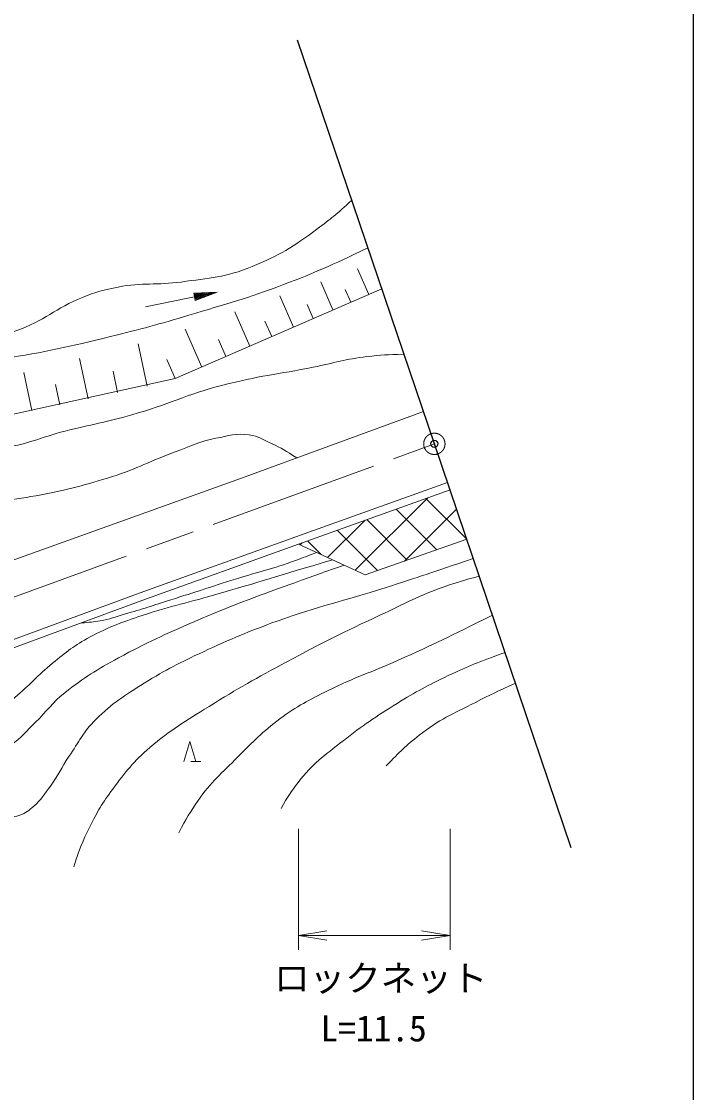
# Model space of a CAD drawing. Units: millimetres, scale not verified. Extents: x 40000 to 680000, y 20000 to 380000.
# Drawn here: x 531738 to 579000, y 242774 to 318143 of the extents above; entities that cross this region are included whole.
import ezdxf
from ezdxf.enums import TextEntityAlignment as Align

# ---------------------------------------------------------------- set-up
doc = ezdxf.new("R2010")
doc.units = ezdxf.units.MM
doc.header["$LTSCALE"] = 1000
doc.header["$PDMODE"] = 32
doc.header["$PDSIZE"] = 500
doc.linetypes.add('CHAIN', pattern=[18.5, 12, -1.5, 3.5, -1.5])
for name, color, linetype, lineweight in [('M-BMK', 2, 'CHAIN', 13), ('M-BMK-OTRS', 5, 'Continuous', 25), ('M-STR-HTXT', 7, 'Continuous', 13), ('M-TTL-BAND', 7, 'Continuous', 25), ('M-WORK', 1, 'Continuous', 13)]:
    doc.layers.add(name, color=color, linetype=linetype, lineweight=lineweight)
doc.layers.add('M-OTRS', color=6, linetype='Continuous')
doc.styles.add('ＭＳ ゴシック', font='')
doc.styles.get('ＭＳ ゴシック').set_extended_font_data('MS Gothic')

# ---------------------------------------------------------------- blocks, each defined once
blk = doc.blocks.new('open_arrow')
at = {"color": 0, "linetype": 'Continuous', "lineweight": -2}
blk.add_lwpolyline([(7.5, 1.25), (0, 0), (7.5, -1.25)], dxfattribs=at)

msp = doc.modelspace()

# ---------------------------------------------------------------- hatches: boundary and pattern name
at = {"layer": 'M-WORK'}
h = msp.add_hatch(dxfattribs=at)
h.set_pattern_fill('USER', color=256, style=0, pattern_type=2)
h.set_pattern_definition([(45, (563047, 281709), (-1414.2, 1414.2), []), (135, (563047, 281709), (-1414.2, -1414.2), [])])
h.paths.add_polyline_path([(563047, 281709), (561869, 285188), (551212, 281365), (555914, 279201)])

# ---------------------------------------------------------------- linework, layer by layer
at = {"layer": 'M-BMK'}
msp.add_line((527840, 276407), (560774, 288419), dxfattribs=at)
msp.add_circle((560774, 288419), 750, dxfattribs=at)
at = {"layer": 'M-BMK-OTRS'}
for p, q in [((560774, 288419), (551147, 316833)), ((570401, 260006), (560774, 288419))]:
    msp.add_line(p, q, dxfattribs=at)
at = {"layer": 'M-OTRS'}
msp.add_point((560774, 288419), dxfattribs=at)
at = {"layer": 'M-STR-HTXT'}
for p, q in [((551212, 261325), (551212, 252825)), ((561878, 261325), (561878, 252825)), ((551212, 253825), (561878, 253825))]:
    msp.add_line(p, q, dxfattribs=at)
at = {"layer": 'M-TTL-BAND'}
msp.add_line((579000, 20000), (579000, 370000), dxfattribs=at)
at = {"layer": 'M-WORK'}
for p, q in [((556159, 298935), (555378, 300729)), ((542549, 293013), (557076, 299334)), ((553646, 297841), (552784, 299824)), ((554903, 298388), (554512, 299285)), ((540453, 298052), (545510, 299088)), ((545510, 299088), (543853, 299011)), ((543853, 299011), (543957, 298507)), ((543855, 299004), (543901, 299014)), ((543865, 298955), (544223, 299028)), ((543875, 298906), (544545, 299043)), ((543885, 298857), (544866, 299058)), ((543895, 298808), (545188, 299073)), ((543915, 298710), (545208, 298975)), ((543925, 298661), (544907, 298862)), ((543935, 298612), (544605, 298749)), ((543945, 298563), (544303, 298637)), ((543955, 298514), (544002, 298524)), ((543957, 298507), (545510, 299088)), ((550871, 296633), (549918, 298823)), ((547805, 295300), (546753, 297718)), ((552258, 297237), (551827, 298229)), ((549338, 295967), (548861, 297061)), ((544419, 293826), (543257, 296498)), ((540588, 292484), (539954, 295461)), ((546112, 294563), (545586, 295772)), ((536420, 291596), (535818, 294420)), ((542549, 293013), (541968, 294348)), ((532466, 290755), (531896, 293433)), ((538504, 292040), (538187, 293529)), ((528113, 289828), (542549, 293013)), ((534443, 291176), (534142, 292588)), ((547223, 286016), (560004, 290692)), ((529321, 279595), (547223, 286016)), ((551026, 281883), (561692, 285709)), ((551212, 281365), (561878, 285192)), ((540076, 277927), (551026, 281883)), ((540265, 277410), (551212, 281365)), ((551212, 281365), (555914, 279201)), ((555914, 279201), (563047, 281709)), ((524452, 272172), (540076, 277927)), ((524637, 271655), (540265, 277410)), ((543160, 266078), (543580, 267478)), ((543580, 267478), (544000, 266078)), ((544350, 266078), (543650, 266078))]:
    msp.add_line(p, q, dxfattribs=at)
for points, knots in [([(514626, 296871), (516221, 296392), (516694, 296264), (518042, 295972), (519732, 295606), (520695, 295452), (522418, 295313), (523959, 295188), (524837, 295028), (526374, 295193), (528384, 295408), (529504, 295716), (531409, 296392), (533314, 297067), (534154, 297966), (536025, 298729), (536972, 299115), (537539, 299253), (538542, 299449), (540249, 299781), (541256, 299571), (542978, 299808), (544948, 300080), (546109, 300143), (547953, 300887), (549860, 301657), (550858, 302299), (552509, 303525), (553510, 304267), (553880, 304559), (554966, 305562)], [0, 0, 0, 0, 1, 1, 1, 2, 2, 2, 3, 3, 3, 4, 4, 4, 5, 5, 5, 6, 6, 6, 7, 7, 7, 8, 8, 8, 9, 9, 9, 10, 10, 10, 10]), ([(511928, 296451), (512825, 296358), (513104, 296307), (513846, 296152), (515100, 295890), (515723, 295453), (516963, 295133), (518618, 294705), (519585, 294637), (521279, 294413), (523074, 294177), (524085, 293966), (525895, 293994), (527681, 294021), (528684, 294141), (530450, 294413), (533427, 294872), (535078, 295254), (538003, 295972), (540171, 296504), (541380, 296827), (543518, 297470), (546134, 298258), (547619, 298653), (550171, 299628), (552531, 300530), (553335, 300900), (556103, 302204)], [0, 0, 0, 0, 1, 1, 1, 2, 2, 2, 3, 3, 3, 4, 4, 4, 5, 5, 5, 6, 6, 6, 7, 7, 7, 8, 8, 8, 9, 9, 9, 9]), ([(506105, 295311), (507806, 294638), (508278, 294440), (509641, 293813), (511315, 293042), (512186, 292474), (513837, 291655), (515535, 290812), (516437, 290219), (518213, 289557), (519623, 289031), (520451, 288822), (521929, 288538), (523386, 288257), (524224, 288201), (525705, 288118), (527482, 288019), (528494, 287905), (530261, 288118), (532088, 288339), (533033, 288867), (534817, 289317), (536639, 289777), (537685, 289940), (539492, 290456), (542027, 291179), (543354, 291893), (545906, 292554), (548355, 293188), (549778, 293323), (552260, 293813), (553735, 294104), (554542, 294390), (556036, 294556), (557048, 294669), (557417, 294697), (558637, 294725)], [0, 0, 0, 0, 1, 1, 1, 2, 2, 2, 3, 3, 3, 4, 4, 4, 5, 5, 5, 6, 6, 6, 7, 7, 7, 8, 8, 8, 9, 9, 9, 10, 10, 10, 11, 11, 11, 12, 12, 12, 12]), ([(481604, 292116), (482392, 291701), (482654, 291577), (483363, 291317), (484258, 290988), (484788, 290857), (485734, 290731), (486868, 290579), (487522, 290682), (488664, 290757), (490027, 290847), (490778, 291028), (492127, 291237), (493765, 291491), (494665, 291750), (496310, 291956), (497739, 292136), (498546, 292287), (499986, 292249), (501174, 292218), (501848, 292124), (502997, 291823), (504519, 291424), (505304, 290983), (506780, 290438), (509489, 289437), (510996, 288850), (513706, 287853), (515162, 287318), (515974, 287012), (517436, 286495), (519254, 285851), (520234, 285363), (522098, 284870), (523215, 284574), (523853, 284429), (525002, 284310), (526110, 284196), (526740, 284204), (527853, 284257), (529923, 284355), (531092, 284452), (533127, 284843), (535110, 285224), (536209, 285519), (538136, 286122), (539906, 286676), (540813, 287224), (542558, 287853), (543663, 288252), (544255, 288593), (545409, 288813), (546313, 288984), (546842, 289179), (547753, 289052), (548406, 288961), (548727, 288716), (549325, 288440), (550048, 288106), (550294, 287940), (551098, 287433)], [0, 0, 0, 0, 1, 1, 1, 2, 2, 2, 3, 3, 3, 4, 4, 4, 5, 5, 5, 6, 6, 6, 7, 7, 7, 8, 8, 8, 9, 9, 9, 10, 10, 10, 11, 11, 11, 12, 12, 12, 13, 13, 13, 14, 14, 14, 15, 15, 15, 16, 16, 16, 17, 17, 17, 18, 18, 18, 19, 19, 19, 20, 20, 20, 20]), ([(535948, 275820), (536573, 275860), (536768, 275881), (537286, 275971), (537966, 276089), (538328, 276242), (538991, 276433), (540269, 276800), (540973, 277045), (542241, 277445), (544020, 278006), (545009, 278341), (546788, 278901), (548437, 279421), (549391, 279622), (551015, 280216), (551594, 280427), (551790, 280495), (552490, 280777)], [0, 0, 0, 0, 1, 1, 1, 2, 2, 2, 3, 3, 3, 4, 4, 4, 5, 5, 5, 6, 6, 6, 6]), ([(520999, 266837), (521580, 266832), (521793, 266808), (522290, 266708), (523050, 266555), (523447, 266330), (524129, 265962), (525081, 265447), (525543, 265040), (526446, 264443), (527386, 263823), (527858, 263388), (528844, 262845), (529334, 262575), (529597, 262341), (530149, 262259), (530716, 262174), (531074, 262098), (531615, 262285), (532048, 262436), (532257, 262621), (532600, 262925), (533137, 263399), (533344, 263762), (533773, 264337), (534346, 265105), (534537, 265623), (535078, 266415), (535789, 267454), (536071, 268143), (536969, 269025), (538158, 270192), (538965, 270705), (540380, 271583), (541942, 272552), (542868, 273019), (544535, 273794), (546528, 274720), (547664, 275205), (549730, 275952), (552649, 277007), (554369, 277344), (557323, 278296), (559746, 279077), (560520, 279335), (563508, 280350)], [0, 0, 0, 0, 1, 1, 1, 2, 2, 2, 3, 3, 3, 4, 4, 4, 5, 5, 5, 6, 6, 6, 7, 7, 7, 8, 8, 8, 9, 9, 9, 10, 10, 10, 11, 11, 11, 12, 12, 12, 13, 13, 13, 14, 14, 14, 15, 15, 15, 15]), ([(523733, 268795), (524348, 268756), (524573, 268738), (525088, 268592), (525635, 268438), (525937, 268307), (526420, 268006), (526883, 267717), (527047, 267427), (527485, 267101), (527916, 266780), (528132, 266490), (528658, 266381), (528963, 266318), (529156, 266323), (529457, 266408), (530115, 266594), (530432, 266856), (531002, 267234), (531769, 267742), (532069, 268196), (532734, 268832), (533557, 269621), (533889, 270205), (534785, 270910), (536168, 271999), (537021, 272520), (538568, 273361), (540604, 274469), (541798, 274992), (543923, 275919), (546523, 277053), (548024, 277586), (550689, 278556), (552149, 279087), (552622, 279260), (554438, 279881)], [0, 0, 0, 0, 1, 1, 1, 2, 2, 2, 3, 3, 3, 4, 4, 4, 5, 5, 5, 6, 6, 6, 7, 7, 7, 8, 8, 8, 9, 9, 9, 10, 10, 10, 11, 11, 11, 12, 12, 12, 12]), ([(524994, 270303), (525687, 270106), (525883, 270044), (526443, 269848), (527218, 269577), (527567, 269069), (528388, 269049), (528833, 269038), (529100, 269081), (529507, 269262), (530288, 269610), (530601, 270028), (531265, 270567), (532357, 271454), (532840, 272101), (533929, 272992), (534902, 273786), (535461, 274234), (536567, 274830), (537819, 275505), (538577, 275782), (539923, 276242), (541993, 276949), (543205, 277176), (545305, 277787), (548553, 278732), (549575, 279047), (553603, 280265)], [0, 0, 0, 0, 1, 1, 1, 2, 2, 2, 3, 3, 3, 4, 4, 4, 5, 5, 5, 6, 6, 6, 7, 7, 7, 8, 8, 8, 9, 9, 9, 9]), ([(535418, 258669), (535866, 259990), (536013, 260412), (536537, 261466), (537079, 262557), (537428, 263157), (538162, 264130), (539084, 265354), (539607, 266064), (540772, 267061), (542273, 268344), (543254, 268891), (544928, 269938), (547016, 271242), (548223, 271914), (550390, 273081), (552909, 274439), (554350, 275147), (556943, 276358), (558716, 277186), (559672, 277756), (561526, 278383), (562454, 278697), (562789, 278811), (563930, 279105)], [0, 0, 0, 0, 1, 1, 1, 2, 2, 2, 3, 3, 3, 4, 4, 4, 5, 5, 5, 6, 6, 6, 7, 7, 7, 8, 8, 8, 8]), ([(542804, 261040), (543359, 262123), (543573, 262466), (544162, 263318), (545087, 264653), (545817, 265240), (546960, 266395), (548056, 267502), (548669, 268139), (549917, 269072), (551150, 269993), (551937, 270382), (553314, 271070), (555183, 272005), (556321, 272332), (558229, 273188), (560848, 274363), (561686, 274792), (564860, 276358)], [0, 0, 0, 0, 1, 1, 1, 2, 2, 2, 3, 3, 3, 4, 4, 4, 5, 5, 5, 6, 6, 6, 6]), ([(549997, 262758), (550473, 263630), (550679, 263912), (551196, 264596), (552208, 265936), (553034, 266474), (554353, 267514), (555771, 268631), (556615, 269199), (558149, 270151), (559508, 270994), (560302, 271421), (561745, 272109), (563269, 272836), (563837, 273038), (565749, 273736)], [0, 0, 0, 0, 1, 1, 1, 2, 2, 2, 3, 3, 3, 4, 4, 4, 5, 5, 5, 5]), ([(557390, 265755), (558376, 266811), (558738, 267145), (559707, 267913), (561111, 269026), (562070, 269413), (563664, 270231), (564748, 270788), (565128, 270972), (566482, 271571)], [0, 0, 0, 0, 1, 1, 1, 2, 2, 2, 3, 3, 3, 3])]:
    msp.add_open_spline(points, degree=3, knots=knots, dxfattribs=at)

# ---------------------------------------------------------------- block references
at = {"layer": 'M-STR-HTXT', "xscale": 267, "yscale": 267}
msp.add_blockref('open_arrow', (551212, 253825), dxfattribs=at)
at = {"layer": 'M-STR-HTXT', "xscale": 267, "yscale": 267, "rotation": 180}
msp.add_blockref('open_arrow', (561878, 253825), dxfattribs=at)

# ---------------------------------------------------------------- texts
at = {"layer": 'M-STR-HTXT', "style": 'ＭＳ ゴシック'}
msp.add_text('ロックネット', height=1833, dxfattribs=at).set_placement((557000, 250825), align=Align.MIDDLE_CENTER)
msp.add_text('L=11.5', height=1833, dxfattribs=at).set_placement((556500, 245825), align=Align.BOTTOM_CENTER)

doc.saveas('drawing.dxf')
